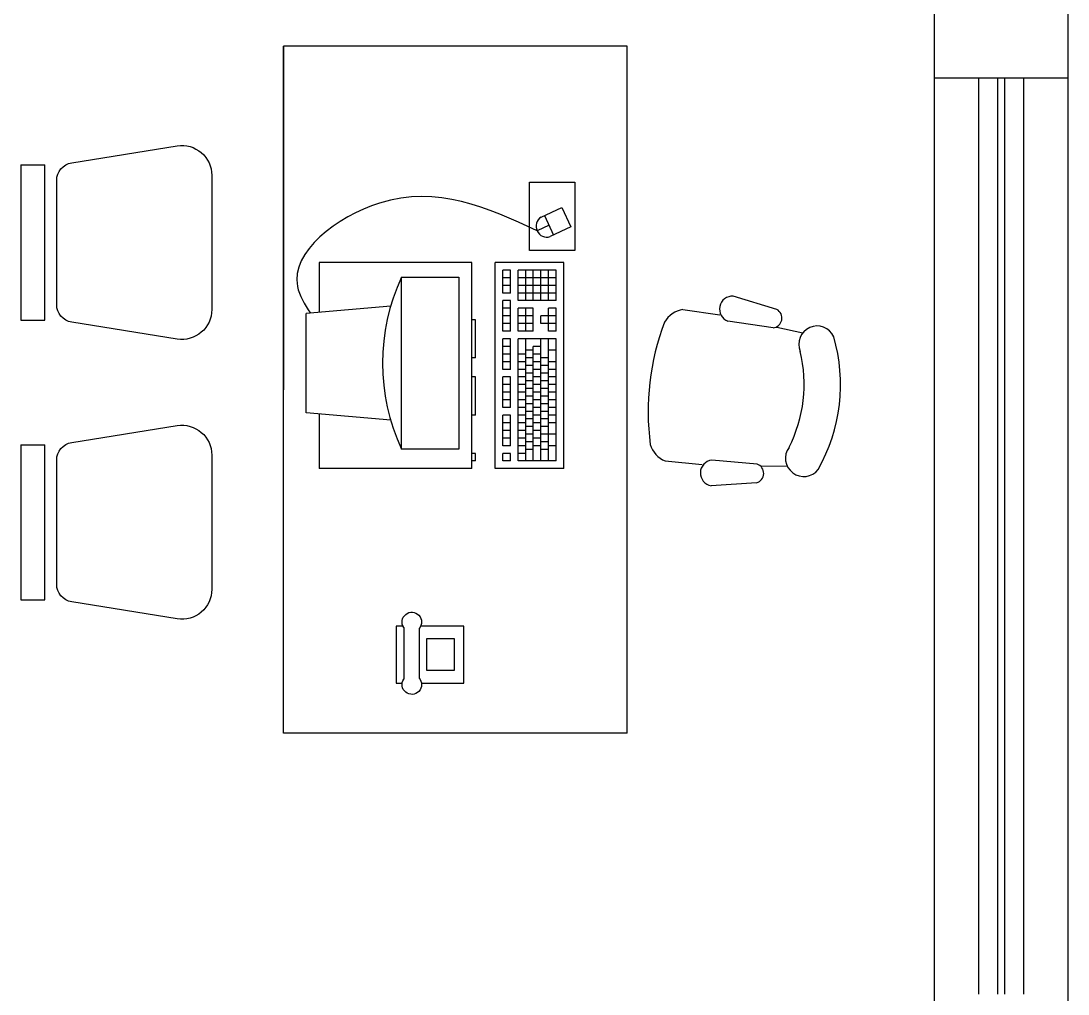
# Model space of a CAD drawing. Extents: x -211487 to 129179, y -113885 to 115281.
# Drawn here: x -2518 to 225, y -94765 to -92216 of the extents above; entities that cross this region are included whole.
import ezdxf

# ---------------------------------------------------------------- set-up
doc = ezdxf.new("R2010")
doc.units = 0
doc.layers.get('0').update_dxf_attribs({"linetype": 'CONTINUOUS'})
doc.layers.add('BLD-STRUCT', color=7, linetype='CONTINUOUS')
doc.layers.add('DOOR', color=7, linetype='CONTINUOUS')

# ---------------------------------------------------------------- blocks, each defined once
blk = doc.blocks.new('COMPUTER')
for p, q in [((180.5788, 126.4742), (180.5983, 126.6957)), ((180.5983, 126.6957), (180.8583, 126.6957)), ((180.8778, 126.4742), (180.8583, 126.6957)), ((180.452, 126.2616), (180.452, 126.6616)), ((180.5953, 126.6616), (180.452, 126.6616)), ((180.992, 126.6616), (180.8613, 126.6616)), ((180.992, 126.2616), (180.992, 126.6616)), ((180.5033, 126.2957), (180.5033, 126.4457)), ((180.5033, 126.4457), (180.9533, 126.4457)), ((180.9533, 126.4457), (180.9533, 126.2957)), ((180.9533, 126.2957), (180.5033, 126.2957)), ((180.452, 126.2616), (180.992, 126.2616)), ((180.472, 126.2516), (180.472, 126.2616)), ((180.472, 126.2516), (180.492, 126.2516)), ((180.492, 126.2516), (180.492, 126.2616)), ((180.592, 126.2516), (180.592, 126.2616)), ((180.592, 126.2516), (180.692, 126.2516)), ((180.692, 126.2516), (180.692, 126.2616)), ((180.742, 126.2516), (180.742, 126.2616)), ((180.742, 126.2516), (180.842, 126.2516)), ((180.842, 126.2516), (180.842, 126.2616)), ((180.452, 126.0206), (180.452, 126.2006)), ((180.452, 126.2006), (180.992, 126.2006)), ((180.472, 126.1606), (180.472, 126.1806)), ((180.472, 126.1806), (180.492, 126.1806)), ((180.492, 126.1606), (180.492, 126.1806)), ((180.512, 126.1806), (180.592, 126.1806)), ((180.512, 126.1606), (180.512, 126.1806)), ((180.532, 126.1606), (180.532, 126.1806)), ((180.552, 126.1606), (180.552, 126.1806)), ((180.572, 126.1606), (180.572, 126.1806)), ((180.592, 126.1606), (180.592, 126.1806)), ((180.612, 126.1806), (180.692, 126.1806)), ((180.612, 126.1606), (180.612, 126.1806)), ((180.632, 126.1606), (180.632, 126.1806)), ((180.652, 126.1606), (180.652, 126.1806)), ((180.672, 126.1606), (180.672, 126.1806)), ((180.692, 126.1606), (180.692, 126.1806)), ((180.712, 126.1806), (180.792, 126.1806)), ((180.712, 126.1606), (180.712, 126.1806)), ((180.732, 126.1606), (180.732, 126.1806)), ((180.752, 126.1606), (180.752, 126.1806)), ((180.772, 126.1606), (180.772, 126.1806)), ((180.792, 126.1606), (180.792, 126.1806)), ((180.812, 126.1806), (180.892, 126.1806)), ((180.812, 126.1606), (180.812, 126.1806)), ((180.832, 126.1606), (180.832, 126.1806)), ((180.852, 126.1606), (180.852, 126.1806)), ((180.872, 126.1606), (180.872, 126.1806)), ((180.892, 126.1606), (180.892, 126.1806)), ((180.912, 126.1806), (180.972, 126.1806)), ((180.912, 126.1606), (180.912, 126.1806)), ((180.932, 126.1606), (180.932, 126.1806)), ((180.952, 126.1606), (180.952, 126.1806)), ((180.972, 126.1606), (180.972, 126.1806)), ((180.992, 126.0206), (180.992, 126.2006)), ((180.472, 126.1606), (180.492, 126.1606)), ((180.512, 126.1606), (180.592, 126.1606)), ((180.612, 126.1606), (180.692, 126.1606)), ((180.712, 126.1606), (180.792, 126.1606)), ((180.812, 126.1606), (180.892, 126.1606)), ((180.912, 126.1606), (180.972, 126.1606)), ((180.472, 126.1206), (180.472, 126.1406)), ((180.472, 126.1406), (180.792, 126.1406)), ((180.492, 126.1206), (180.492, 126.1406)), ((180.512, 126.1206), (180.512, 126.1406)), ((180.532, 126.1206), (180.532, 126.1406)), ((180.552, 126.1206), (180.552, 126.1406)), ((180.572, 126.1206), (180.572, 126.1406)), ((180.592, 126.1206), (180.592, 126.1406)), ((180.612, 126.1206), (180.612, 126.1406)), ((180.632, 126.1206), (180.632, 126.1406)), ((180.652, 126.1206), (180.652, 126.1406)), ((180.672, 126.1206), (180.672, 126.1406)), ((180.692, 126.1206), (180.692, 126.1406)), ((180.712, 126.1206), (180.712, 126.1406)), ((180.732, 126.1206), (180.732, 126.1406)), ((180.752, 126.1206), (180.752, 126.1406)), ((180.792, 126.1206), (180.792, 126.1406)), ((180.812, 126.1406), (180.872, 126.1406)), ((180.812, 126.1206), (180.812, 126.1406)), ((180.832, 126.1206), (180.832, 126.1406)), ((180.852, 126.1206), (180.852, 126.1406)), ((180.872, 126.1206), (180.872, 126.1406)), ((180.892, 126.1406), (180.972, 126.1406)), ((180.892, 126.0406), (180.892, 126.1406)), ((180.912, 126.0406), (180.912, 126.1406)), ((180.932, 126.0406), (180.932, 126.1406)), ((180.952, 126.0406), (180.952, 126.1406)), ((180.972, 126.0406), (180.972, 126.1406)), ((180.472, 126.0406), (180.472, 126.1206)), ((180.472, 126.1206), (180.792, 126.1206)), ((180.472, 126.1006), (180.772, 126.1006)), ((180.502, 126.1006), (180.502, 126.1206)), ((180.512, 126.0806), (180.512, 126.1006)), ((180.522, 126.1006), (180.522, 126.1206)), ((180.532, 126.0806), (180.532, 126.1006)), ((180.542, 126.1006), (180.542, 126.1206)), ((180.552, 126.0806), (180.552, 126.1006)), ((180.562, 126.1006), (180.562, 126.1206)), ((180.572, 126.0806), (180.572, 126.1006)), ((180.582, 126.1006), (180.582, 126.1206)), ((180.592, 126.0806), (180.592, 126.1006)), ((180.602, 126.1006), (180.602, 126.1206)), ((180.612, 126.0806), (180.612, 126.1006)), ((180.622, 126.1006), (180.622, 126.1206)), ((180.632, 126.0806), (180.632, 126.1006)), ((180.642, 126.1006), (180.642, 126.1206)), ((180.652, 126.0806), (180.652, 126.1006)), ((180.662, 126.1006), (180.662, 126.1206)), ((180.672, 126.0806), (180.672, 126.1006)), ((180.682, 126.1006), (180.682, 126.1206)), ((180.692, 126.0806), (180.692, 126.1006)), ((180.702, 126.1006), (180.702, 126.1206)), ((180.712, 126.0806), (180.712, 126.1006)), ((180.722, 126.1006), (180.722, 126.1206)), ((180.732, 126.0806), (180.732, 126.1006)), ((180.742, 126.1006), (180.742, 126.1206)), ((180.752, 126.0806), (180.752, 126.1006)), ((180.762, 126.1006), (180.762, 126.1206)), ((180.772, 126.0806), (180.772, 126.1006)), ((180.792, 126.0606), (180.792, 126.1206)), ((180.812, 126.1006), (180.812, 126.1206)), ((180.812, 126.1206), (180.872, 126.1206)), ((180.812, 126.1006), (180.872, 126.1006)), ((180.832, 126.1006), (180.832, 126.1206)), ((180.852, 126.1006), (180.852, 126.1206)), ((180.872, 126.1006), (180.872, 126.1206)), ((180.892, 126.1206), (180.972, 126.1206)), ((180.892, 126.1006), (180.972, 126.1006)), ((180.472, 126.0806), (180.792, 126.0806)), ((180.502, 126.0606), (180.502, 126.0806)), ((180.522, 126.0606), (180.522, 126.0806)), ((180.542, 126.0606), (180.542, 126.0806)), ((180.562, 126.0606), (180.562, 126.0806)), ((180.582, 126.0606), (180.582, 126.0806)), ((180.602, 126.0606), (180.602, 126.0806)), ((180.622, 126.0606), (180.622, 126.0806)), ((180.642, 126.0606), (180.642, 126.0806)), ((180.662, 126.0606), (180.662, 126.0806)), ((180.682, 126.0606), (180.682, 126.0806)), ((180.702, 126.0606), (180.702, 126.0806)), ((180.722, 126.0606), (180.722, 126.0806)), ((180.742, 126.0606), (180.742, 126.0806)), ((180.832, 126.0806), (180.852, 126.0806)), ((180.832, 126.0406), (180.832, 126.0806)), ((180.852, 126.0406), (180.852, 126.0806)), ((180.892, 126.0806), (180.972, 126.0806)), ((181.1151, 126.0713), (181.0638, 126.0473)), ((181.0894, 126.0593), (181.075, 126.0902)), ((181.1109, 126.0801), (181.1362, 126.026)), ((180.472, 126.0606), (180.792, 126.0606)), ((180.512, 126.0406), (180.512, 126.0606)), ((180.542, 126.0406), (180.542, 126.0606)), ((180.572, 126.0406), (180.572, 126.0606)), ((180.592, 126.0406), (180.592, 126.0606)), ((180.612, 126.0406), (180.612, 126.0606)), ((180.632, 126.0406), (180.632, 126.0606)), ((180.652, 126.0406), (180.652, 126.0606)), ((180.672, 126.0406), (180.672, 126.0606)), ((180.692, 126.0406), (180.692, 126.0606)), ((180.712, 126.0406), (180.712, 126.0606)), ((180.732, 126.0406), (180.732, 126.0606)), ((180.762, 126.0406), (180.762, 126.0606)), ((180.792, 126.0406), (180.792, 126.0606)), ((180.812, 126.0606), (180.872, 126.0606)), ((180.812, 126.0406), (180.812, 126.0606)), ((180.872, 126.0406), (180.872, 126.0606)), ((180.892, 126.0606), (180.972, 126.0606)), ((181.085, 126.002), (181.0597, 126.0562)), ((180.452, 126.0206), (180.992, 126.0206)), ((180.472, 126.0406), (180.792, 126.0406)), ((180.812, 126.0406), (180.872, 126.0406)), ((180.892, 126.0406), (180.972, 126.0406)), ((181.1362, 126.026), (181.085, 126.002))]:
    blk.add_line(p, q)
blk.add_lwpolyline([(181.0231, 126.1103), (181.2022, 126.1103), (181.2022, 125.9922), (181.0231, 125.9922)], close=True)
for centre, radius, start, end in [((180.7283, 125.9644), 0.5312, 64.9424, 115.0576), ((181.0868, 126.065), 0.0285, 32.1079, 198.0088)]:
    blk.add_arc(centre, radius, start, end)
blk.add_open_spline([(181.075, 126.0902), (181.1352, 126.2208), (181.2393, 126.4468), (180.9963, 126.7684), (180.8825, 126.6998), (180.8593, 126.6843)], degree=3, knots=[0, 0, 0, 0, 0.4194754, 0.7261337, 0.8047403, 0.8047403, 0.8047403, 0.8047403])
blk = doc.blocks.new('SWIVEL-CHAIR')
for p, q in [((-0.3082, 0.2287), (-0.1909, 0.2501)), ((-0.064, 0.1995), (-0.1614, 0.1972)), ((-0.3134, 0.1828), (-0.3833, 0.1761)), ((-0.3039, 0.1796), (-0.1847, 0.1831)), ((-0.3134, -0.1828), (-0.3833, -0.1761)), ((-0.3039, -0.1796), (-0.1847, -0.1831)), ((-0.064, -0.1995), (-0.1614, -0.1972)), ((-0.3082, -0.2287), (-0.1909, -0.2501))]:
    blk.add_line(p, q)
for centre, radius, start, end in [((-0.193, 0.2161), 0.0341, 284.0068, 86.4868), ((-0.2985, 0.2048), 0.0258, 112.2235, 257.7173), ((-0.4237, 0.1502), 0.048, 330.3175, 148.735), ((-0.0803, 0.1365), 0.0651, 22.4327, 75.4917), ((-0.047, 0), 0.453, 157.2611, 202.7389), ((-0.6558, 0), 0.6558, 345.758, 14.242), ((-0.0401, 0), 0.3645, 159.7134, 200.2866), ((-0.4237, -0.1502), 0.048, 211.265, 29.6825), ((-0.0803, -0.1365), 0.0651, 284.5083, 337.5673), ((-0.2985, -0.2048), 0.0258, 102.2827, 247.7765), ((-0.193, -0.2161), 0.0341, 273.5132, 75.9932)]:
    blk.add_arc(centre, radius, start, end)
blk = doc.blocks.new('PHONE2')
for p, q in [((731.4647, 499.332), (731.6146, 499.332)), ((731.4647, 499.3142), (731.4647, 499.332)), ((731.6146, 499.332), (731.6146, 499.3157)), ((731.4687, 499.312), (731.6036, 499.312)), ((731.4647, 499.1547), (731.4647, 499.2676)), ((731.4713, 499.272), (731.601, 499.272)), ((731.6146, 499.2661), (731.6146, 499.1547)), ((731.6146, 499.1547), (731.4647, 499.1547))]:
    blk.add_line(p, q)
blk.add_lwpolyline([(731.4985, 499.2521), (731.5806, 499.2521), (731.5806, 499.179), (731.4985, 499.179)], close=True)
for centre, start, end in [((731.4541, 499.2909), 55.297, 312.206), ((731.6182, 499.2909), 227.794, 124.703)]:
    blk.add_arc(centre, 0.0256, start, end)
blk = doc.blocks.new('SECRETRY')
for p, q in [((-0.0905, 0.253), (-0.3668, 0.2087)), ((-0.5, 0.2031), (-0.4375, 0.2031)), ((-0.5, -0.2031), (-0.5, 0.2031)), ((-0.4375, 0.2031), (-0.4375, -0.2031)), ((0, -0.1759), (0, 0.1759)), ((-0.4062, 0.1624), (-0.4062, -0.1624)), ((-0.5, -0.2031), (-0.4375, -0.2031)), ((-0.3668, -0.2087), (-0.0905, -0.253))]:
    blk.add_line(p, q)
for centre, radius, start, end in [((-0.0781, 0.1759), 0.0781, 0, 99.1102), ((-0.3594, 0.1624), 0.0469, 99.1102, 180), ((-0.3594, -0.1624), 0.0469, 180, 260.8898), ((-0.0781, -0.1759), 0.0781, 260.8898, 0)]:
    blk.add_arc(centre, radius, start, end)

msp = doc.modelspace()

# ---------------------------------------------------------------- linework, layer by layer
for p, q in [((-1829.8, -92282.2), (-1829.8, -93182.2)), ((-1829.8, -94082.2), (-1829.8, -92282.2)), ((-929.8, -92282.2), (-1829.8, -92282.2)), ((-1829.8, -94082.2), (-1829.8, -92282.2)), ((-929.8, -94082.2), (-929.8, -92282.2)), ((-1829.8, -94082.2), (-1829.8, -93182.2)), ((-929.8, -94082.2), (-1829.8, -94082.2))]:
    msp.add_line(p, q)
at = {"layer": 'BLD-STRUCT'}
for p, q in [((225.2, -110914.7), (225.2, -88114.7)), ((-124.8, -110564.7), (-124.8, -89614.7)), ((-124.8, -92365.3), (225.2, -92365.3))]:
    msp.add_line(p, q, dxfattribs=at)
at = {"layer": 'DOOR'}
for p, q in [((-8.8, -94765.3), (-8.8, -92365.3)), ((41.2, -94765.3), (41.2, -92365.3)), ((59.2, -94765.3), (59.2, -92365.3)), ((109.2, -94765.3), (109.2, -92365.3))]:
    msp.add_line(p, q, dxfattribs=at)

# ---------------------------------------------------------------- block references
for name, p, xscale, yscale, zscale, rotation in [('SECRETRY', (-2017.9, -92796.4), -1000, 1000, 1000, 180), ('COMPUTER', (124924.9, -273840.8), 1000, 1000, 1000, 89.99999999999999), ('SWIVEL-CHAIR', (-870.5, -93163.1), 999.999999999999, 999.999999999999, 999.999999999999, 173.3231267919618), ('SECRETRY', (-2017.9, -93529.2), -1000, 1000, 1000, 180), ('PHONE2', (497797, 637663.5), -1000, 1000, 1000, 90)]:
    msp.add_blockref(name, p, dxfattribs=dict(xscale=xscale, yscale=yscale, zscale=zscale, rotation=rotation))

doc.saveas('drawing.dxf')
